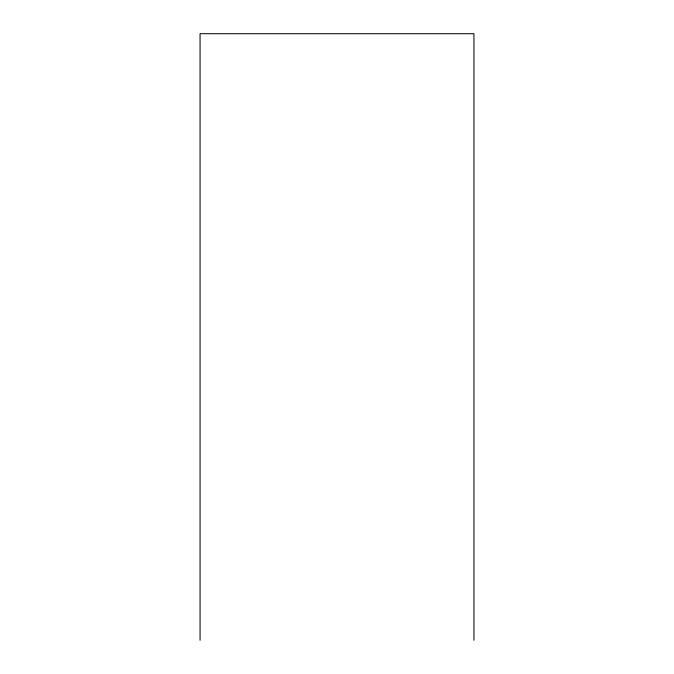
<?xml version="1.0" encoding="UTF-8"?>
<svg xmlns="http://www.w3.org/2000/svg" width="674" height="674" viewBox="0 0 674 674"><rect width="100%" height="100%" fill="white"/><g stroke="black" fill="none" stroke-linecap="round" stroke-linejoin="round"><path stroke-width="1.01" d="M473.94 640.3L473.94 33.7L200.06 33.7L200.06 640.3"/></g></svg>
